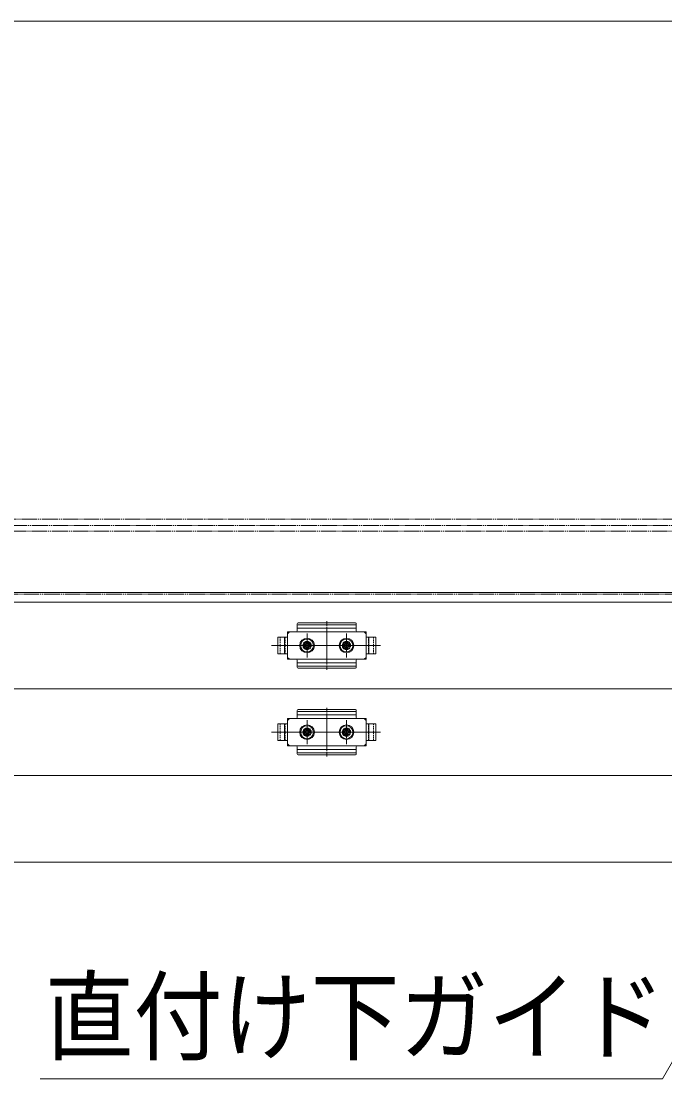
# Model space of a CAD drawing. Units: millimetres, scale not verified. Extents: x -6062 to 6062, y -3045 to 3045.
# Drawn here: x -4322 to -3995, y 1136 to 1673 of the extents above; entities that cross this region are included whole.
import ezdxf
from ezdxf.enums import TextEntityAlignment as Align

# ---------------------------------------------------------------- set-up
doc = ezdxf.new("R2010")
doc.units = ezdxf.units.MM
doc.header["$LTSCALE"] = 20
for name, pattern in [('USER1', [2.91, 1.76, -0.4, 0.35, -0.4]), ('USER2', [10.5, 8, -0.5, 0.5, -0.5, 0.5, -0.5]), ('USER3', [1.11, 0.71, -0.4])]:
    doc.linetypes.add(name, pattern=pattern)
for name, color, linetype, lineweight in [('0-0_3一般', 7, 'Continuous', 15), ('0-4_2寸法-1', 7, 'Continuous', 15), ('0-5_2寸法-3', 7, 'Continuous', 15)]:
    doc.layers.add(name, color=color, linetype=linetype, lineweight=lineweight)
doc.styles.add('ＭＳ Ｐゴシック', font='')
doc.styles.get('ＭＳ Ｐゴシック').set_extended_font_data('MS PGothic')

# ---------------------------------------------------------------- blocks, each defined once
blk = doc.blocks.new('グループ-24')
at = {"layer": '0-0_3一般'}
for p, q in [((-47880, 27316.1), (-47880, 27336.7)), ((-47880, 27316.1), (-47880, 27266.9)), ((-47280, 27293.9), (-47880, 27293.9)), ((-47290, 27346.7), (-47870, 27346.7)), ((-47290, 27326.1), (-47870, 27326.1)), ((-47280, 27326.1), (-47280, 27336.7)), ((-47280, 27316.1), (-47280, 27326.1)), ((-47280, 27266.9), (-47280, 27316.1)), ((-48078, 27201.9), (-47980, 27201.9)), ((-48078, 27031.9), (-48078, 27201.9)), ((-48078, 27191.9), (-48078, 27041.9)), ((-47980, 27201.9), (-48068, 27201.9)), ((-48008, 27201.9), (-48008, 27031.9)), ((-47960, 27256.9), (-47980, 27236.9)), ((-47980, 27256.9), (-47980, 27201.9)), ((-47890, 27256.9), (-47980, 27256.9)), ((-47980, 26976.9), (-47980, 27256.9)), ((-47980, 27201.9), (-47980, 27246.9)), ((-47980, 27031.9), (-47980, 27201.9)), ((-47970, 27256.9), (-47190, 27256.9)), ((-47180, 27256.9), (-47270, 27256.9)), ((-47180, 27236.9), (-47200, 27256.9)), ((-47180, 27256.9), (-47180, 26976.9)), ((-47180, 27246.9), (-47180, 27201.9)), ((-47180, 27201.9), (-47082, 27201.9)), ((-47180, 27201.9), (-47180, 27031.9)), ((-47180, 27201.9), (-47092, 27201.9)), ((-47152, 27031.9), (-47152, 27201.9)), ((-47082, 27201.9), (-47082, 27031.9)), ((-47082, 27041.9), (-47082, 27191.9)), ((-47820.1, 27125.5), (-47800.5, 27126.6)), ((-47799.8, 27122.9), (-47820.1, 27125.5)), ((-47799.8, 27110.8), (-47820.1, 27108.3)), ((-47820.1, 27108.3), (-47800.5, 27107.2)), ((-47800.5, 27126.6), (-47793.2, 27130)), ((-47796.7, 27122.9), (-47800.5, 27126.6)), ((-47796.7, 27110.9), (-47800.5, 27107.2)), ((-47800.5, 27107.2), (-47793.2, 27103.7)), ((-47796.7, 27122.9), (-47799.8, 27122.9)), ((-47796.7, 27110.9), (-47799.8, 27110.8)), ((-47789.4, 27126.3), (-47796.7, 27122.9)), ((-47789.4, 27107.5), (-47796.7, 27110.9)), ((-47789.7, 27137.4), (-47793.2, 27130)), ((-47793.2, 27130), (-47789.4, 27126.3)), ((-47793.2, 27103.7), (-47789.4, 27107.5)), ((-47789.7, 27096.4), (-47793.2, 27103.7)), ((-47788.6, 27157.1), (-47789.7, 27137.4)), ((-47786, 27133.6), (-47789.7, 27137.4)), ((-47786, 27100.1), (-47789.7, 27096.4)), ((-47788.6, 27076.7), (-47789.7, 27096.4)), ((-47789.4, 27126.3), (-47786, 27133.6)), ((-47789.4, 27107.5), (-47786, 27100.1)), ((-47786.1, 27136.7), (-47788.6, 27157.1)), ((-47786.1, 27097.1), (-47788.6, 27076.7)), ((-47786, 27133.6), (-47786.1, 27136.7)), ((-47786, 27100.1), (-47786.1, 27097.1)), ((-47774, 27133.6), (-47770.3, 27137.4)), ((-47774, 27133.6), (-47773.9, 27136.7)), ((-47770.6, 27126.3), (-47774, 27133.6)), ((-47770.6, 27107.5), (-47774, 27100.1)), ((-47774, 27100.1), (-47773.9, 27097.1)), ((-47774, 27100.1), (-47770.3, 27096.4)), ((-47773.9, 27136.7), (-47771.4, 27157.1)), ((-47773.9, 27097.1), (-47771.4, 27076.7)), ((-47771.4, 27157.1), (-47770.3, 27137.4)), ((-47771.4, 27076.7), (-47770.3, 27096.4)), ((-47766.8, 27130), (-47770.6, 27126.3)), ((-47770.6, 27126.3), (-47763.3, 27122.9)), ((-47770.6, 27107.5), (-47763.3, 27110.9)), ((-47766.8, 27103.7), (-47770.6, 27107.5)), ((-47770.3, 27137.4), (-47766.8, 27130)), ((-47770.3, 27096.4), (-47766.8, 27103.7)), ((-47759.5, 27126.6), (-47766.8, 27130)), ((-47759.5, 27107.2), (-47766.8, 27103.7)), ((-47763.3, 27122.9), (-47759.5, 27126.6)), ((-47763.3, 27122.9), (-47760.2, 27122.9)), ((-47763.3, 27110.9), (-47760.2, 27110.8)), ((-47763.3, 27110.9), (-47759.5, 27107.2)), ((-47760.2, 27122.9), (-47739.9, 27125.5)), ((-47760.2, 27110.8), (-47739.9, 27108.3)), ((-47739.9, 27125.5), (-47759.5, 27126.6)), ((-47739.9, 27108.3), (-47759.5, 27107.2)), ((-47396.7, 27122.9), (-47399.8, 27122.9)), ((-47396.7, 27110.9), (-47399.8, 27110.8)), ((-47363.3, 27122.9), (-47360.2, 27122.9)), ((-47363.3, 27110.9), (-47360.2, 27110.8)), ((-47980, 27031.9), (-48078, 27031.9)), ((-48068, 27031.9), (-47980, 27031.9)), ((-47980, 26986.9), (-47980, 27031.9)), ((-47980, 27031.9), (-47980, 26976.9)), ((-47980, 26996.9), (-47960, 26976.9)), ((-47980, 26976.9), (-47890, 26976.9)), ((-47190, 26976.9), (-47970, 26976.9)), ((-47880, 26966.9), (-47880, 26917.7)), ((-47280, 26917.7), (-47280, 26966.9)), ((-47270, 26976.9), (-47180, 26976.9)), ((-47200, 26976.9), (-47180, 26996.9)), ((-47082, 27031.9), (-47180, 27031.9)), ((-47180, 27031.9), (-47180, 26986.9)), ((-47092, 27031.9), (-47180, 27031.9)), ((-47880, 26939.9), (-47280, 26939.9)), ((-47880, 26917.7), (-47880, 26907.7)), ((-47880, 26907.7), (-47880, 26897.1)), ((-47870, 26907.7), (-47290, 26907.7)), ((-47870, 26887.1), (-47290, 26887.1)), ((-47280, 26917.7), (-47280, 26907.7)), ((-47280, 26897.1), (-47280, 26907.7)), ((-58230, 26676.9), (7030, 26676.9)), ((-58230, 26676.9), (7030, 26676.9)), ((-47880, 26436.1), (-47880, 26456.7)), ((-47880, 26436.1), (-47880, 26386.9)), ((-47290, 26466.7), (-47870, 26466.7)), ((-47290, 26446.1), (-47870, 26446.1)), ((-47280, 26386.9), (-47280, 26436.1)), ((-48078, 26151.9), (-48078, 26321.9)), ((-48078, 26321.9), (-47980, 26321.9)), ((-48008, 26321.9), (-48008, 26151.9)), ((-47980, 26096.9), (-47980, 26376.9)), ((-47960, 26376.9), (-47980, 26356.9)), ((-47980, 26321.9), (-47980, 26366.9)), ((-47980, 26151.9), (-47980, 26321.9)), ((-47970, 26376.9), (-47190, 26376.9)), ((-47280, 26413.9), (-47880, 26413.9)), ((-47180, 26376.9), (-47270, 26376.9)), ((-47180, 26356.9), (-47200, 26376.9)), ((-47180, 26376.9), (-47180, 26096.9)), ((-47180, 26366.9), (-47180, 26321.9)), ((-47180, 26321.9), (-47092, 26321.9)), ((-47180, 26321.9), (-47180, 26151.9)), ((-47180, 26321.9), (-47082, 26321.9)), ((-47152, 26151.9), (-47152, 26321.9)), ((-47082, 26321.9), (-47082, 26151.9)), ((-48078, 26311.9), (-48078, 26161.9)), ((-47796.7, 26242.9), (-47799.8, 26242.9)), ((-47796.7, 26230.9), (-47799.8, 26230.8)), ((-47763.3, 26242.9), (-47760.2, 26242.9)), ((-47763.3, 26230.9), (-47760.2, 26230.8)), ((-47420.1, 26245.5), (-47400.5, 26246.6)), ((-47399.8, 26242.9), (-47420.1, 26245.5)), ((-47399.8, 26230.8), (-47420.1, 26228.3)), ((-47420.1, 26228.3), (-47400.5, 26227.2)), ((-47400.5, 26246.6), (-47393.2, 26250)), ((-47396.7, 26242.9), (-47400.5, 26246.6)), ((-47396.7, 26230.9), (-47400.5, 26227.2)), ((-47400.5, 26227.2), (-47393.2, 26223.7)), ((-47396.7, 26242.9), (-47399.8, 26242.9)), ((-47396.7, 26230.9), (-47399.8, 26230.8)), ((-47389.4, 26246.3), (-47396.7, 26242.9)), ((-47389.4, 26227.5), (-47396.7, 26230.9)), ((-47389.7, 26257.4), (-47393.2, 26250)), ((-47393.2, 26250), (-47389.4, 26246.3)), ((-47393.2, 26223.7), (-47389.4, 26227.5)), ((-47389.7, 26216.4), (-47393.2, 26223.7)), ((-47388.6, 26277.1), (-47389.7, 26257.4)), ((-47386, 26253.6), (-47389.7, 26257.4)), ((-47386, 26220.1), (-47389.7, 26216.4)), ((-47388.6, 26196.7), (-47389.7, 26216.4)), ((-47389.4, 26246.3), (-47386, 26253.6)), ((-47389.4, 26227.5), (-47386, 26220.1)), ((-47386.1, 26256.7), (-47388.6, 26277.1)), ((-47386.1, 26217.1), (-47388.6, 26196.7)), ((-47386, 26253.6), (-47386.1, 26256.7)), ((-47386, 26220.1), (-47386.1, 26217.1)), ((-47374, 26253.6), (-47370.3, 26257.4)), ((-47374, 26253.6), (-47373.9, 26256.7)), ((-47370.6, 26246.3), (-47374, 26253.6)), ((-47370.6, 26227.5), (-47374, 26220.1)), ((-47374, 26220.1), (-47373.9, 26217.1)), ((-47374, 26220.1), (-47370.3, 26216.4)), ((-47373.9, 26256.7), (-47371.4, 26277.1)), ((-47373.9, 26217.1), (-47371.4, 26196.7)), ((-47371.4, 26277.1), (-47370.3, 26257.4)), ((-47371.4, 26196.7), (-47370.3, 26216.4)), ((-47366.8, 26250), (-47370.6, 26246.3)), ((-47370.6, 26246.3), (-47363.3, 26242.9)), ((-47370.6, 26227.5), (-47363.3, 26230.9)), ((-47366.8, 26223.7), (-47370.6, 26227.5)), ((-47370.3, 26257.4), (-47366.8, 26250)), ((-47370.3, 26216.4), (-47366.8, 26223.7)), ((-47359.5, 26246.6), (-47366.8, 26250)), ((-47359.5, 26227.2), (-47366.8, 26223.7)), ((-47363.3, 26242.9), (-47359.5, 26246.6)), ((-47363.3, 26242.9), (-47360.2, 26242.9)), ((-47363.3, 26230.9), (-47360.2, 26230.8)), ((-47363.3, 26230.9), (-47359.5, 26227.2)), ((-47360.2, 26242.9), (-47339.9, 26245.5)), ((-47360.2, 26230.8), (-47339.9, 26228.3)), ((-47339.9, 26245.5), (-47359.5, 26246.6)), ((-47339.9, 26228.3), (-47359.5, 26227.2)), ((-47082, 26161.9), (-47082, 26311.9)), ((-47980, 26151.9), (-48078, 26151.9)), ((-47980, 26106.9), (-47980, 26151.9)), ((-47980, 26116.9), (-47960, 26096.9)), ((-47200, 26096.9), (-47180, 26116.9)), ((-47092, 26151.9), (-47180, 26151.9)), ((-47180, 26151.9), (-47180, 26106.9)), ((-47082, 26151.9), (-47180, 26151.9)), ((-47980, 26096.9), (-47890, 26096.9)), ((-47190, 26096.9), (-47970, 26096.9)), ((-47880, 26086.9), (-47880, 26037.7)), ((-47880, 26059.9), (-47280, 26059.9)), ((-47870, 26027.7), (-47290, 26027.7)), ((-47870, 26007.1), (-47290, 26007.1)), ((-47280, 26037.7), (-47280, 26086.9)), ((-47280, 26037.7), (-47280, 26027.7)), ((-47280, 26017.1), (-47280, 26027.7)), ((-47270, 26096.9), (-47180, 26096.9)), ((-58230, 25796.9), (7030, 25796.9)), ((-58230, 24916.9), (7030, 24916.9))]:
    blk.add_line(p, q, dxfattribs=at)
at = {"layer": '0-0_3一般', "linetype": 'USER1'}
for p, q in [((-47580, 27365.4), (-47580, 26869.2)), ((-47780, 26993.9), (-47780, 27238.3)), ((-47780, 27221.9), (-47780, 27011.9)), ((-47780, 27193.4), (-47780, 27041.5)), ((-47580, 27274.2), (-47580, 26953.1)), ((-47380, 26993.9), (-47380, 27238.3)), ((-47380, 27221.9), (-47380, 27011.9)), ((-47043.1, 27116.9), (-48141.1, 27116.9)), ((-48131.7, 27116.9), (-47033.7, 27116.9)), ((-47903, 27116.9), (-47655, 27116.9)), ((-47885, 27116.9), (-47865, 27116.9)), ((-47845, 27116.9), (-47675, 27116.9)), ((-47824, 27116.9), (-47736, 27116.9)), ((-47780, 27072.9), (-47780, 27160.9)), ((-47503, 27116.9), (-47255, 27116.9)), ((-47485, 27116.9), (-47465, 27116.9)), ((-47445, 27116.9), (-47275, 27116.9)), ((-47424, 27116.9), (-47336, 27116.9)), ((-47380, 27072.9), (-47380, 27160.9)), ((-47580, 26485.4), (-47580, 25989.2)), ((-47780, 26113.9), (-47780, 26358.3)), ((-47780, 26341.9), (-47780, 26131.9)), ((-47780, 26313.4), (-47780, 26161.5)), ((-47580, 26394.2), (-47580, 26073.1)), ((-47380, 26113.9), (-47380, 26358.3)), ((-47380, 26341.9), (-47380, 26131.9)), ((-47043.1, 26236.9), (-48141.1, 26236.9)), ((-48131.7, 26236.9), (-47033.7, 26236.9)), ((-47903, 26236.9), (-47655, 26236.9)), ((-47885, 26236.9), (-47865, 26236.9)), ((-47845, 26236.9), (-47675, 26236.9)), ((-47824, 26236.9), (-47736, 26236.9)), ((-47780, 26192.9), (-47780, 26280.9)), ((-47503, 26236.9), (-47255, 26236.9)), ((-47485, 26236.9), (-47465, 26236.9)), ((-47445, 26236.9), (-47275, 26236.9)), ((-47424, 26236.9), (-47336, 26236.9)), ((-47380, 26192.9), (-47380, 26280.9))]:
    blk.add_line(p, q, dxfattribs=at)
at = {"layer": '0-0_3一般', "linetype": 'USER3'}
for p, q in [((-48054, 27201.9), (-48054, 27031.9)), ((-48004, 27031.9), (-48004, 27201.9)), ((-47156, 27201.9), (-47156, 27031.9)), ((-47106, 27031.9), (-47106, 27201.9)), ((-47865, 27116.9), (-47845, 27116.9)), ((-47465, 27116.9), (-47445, 27116.9)), ((-48054, 26321.9), (-48054, 26151.9)), ((-48004, 26151.9), (-48004, 26321.9)), ((-47156, 26321.9), (-47156, 26151.9)), ((-47106, 26151.9), (-47106, 26321.9)), ((-47865, 26236.9), (-47845, 26236.9)), ((-47465, 26236.9), (-47445, 26236.9))]:
    blk.add_line(p, q, dxfattribs=at)
at = {"layer": '0-0_3一般', "linetype": 'USER2'}
for points in [[(-41680, 27636.9), (-58240, 27636.9), (-58240, 28400), (-41680, 28400)], [(-41998, 27656.9), (-57922, 27656.9), (-57922, 28336.9), (-41998, 28336.9)], [(-57880, 27656.9), (-42020, 27656.9), (-42020, 28276.9), (-57880, 28276.9)]]:
    blk.add_lwpolyline(points, close=True, dxfattribs=at)
at = {"layer": '0-0_3一般'}
for points in [[(-58230, 26676.9), (-58230, 27556.9), (7030, 27556.9), (7030, 26676.9)], [(-47399.8, 27122.9), (-47420.1, 27125.5), (-47400.5, 27126.6)], [(-47399.8, 27110.8), (-47420.1, 27108.3), (-47400.5, 27107.2)], [(-47389.4, 27126.3), (-47396.7, 27122.9), (-47400.5, 27126.6), (-47393.2, 27130)], [(-47389.4, 27107.5), (-47386, 27100.1), (-47389.7, 27096.4), (-47393.2, 27103.7)], [(-47386, 27133.6), (-47386.1, 27136.7), (-47388.6, 27157.1), (-47389.7, 27137.4)], [(-47386, 27100.1), (-47386.1, 27097.1), (-47388.6, 27076.7), (-47389.7, 27096.4)], [(-47374, 27133.6), (-47373.9, 27136.7), (-47371.4, 27157.1), (-47370.3, 27137.4)], [(-47370.6, 27126.3), (-47374, 27133.6), (-47370.3, 27137.4), (-47366.8, 27130)], [(-47374, 27100.1), (-47373.9, 27097.1), (-47371.4, 27076.7), (-47370.3, 27096.4)], [(-47370.6, 27107.5), (-47363.3, 27110.9), (-47359.5, 27107.2), (-47366.8, 27103.7)], [(-47360.2, 27122.9), (-47339.9, 27125.5), (-47359.5, 27126.6)], [(-47360.2, 27110.8), (-47339.9, 27108.3), (-47359.5, 27107.2)], [(-47280, 26436.1), (-47280, 26446.1), (-47280, 26456.7)], [(-47890, 26376.9), (-47980, 26376.9), (-47980, 26321.9), (-48068, 26321.9)], [(-47799.8, 26242.9), (-47820.1, 26245.5), (-47800.5, 26246.6)], [(-47799.8, 26230.8), (-47820.1, 26228.3), (-47800.5, 26227.2)], [(-47789.4, 26246.3), (-47796.7, 26242.9), (-47800.5, 26246.6), (-47793.2, 26250)], [(-47789.4, 26227.5), (-47786, 26220.1), (-47789.7, 26216.4), (-47793.2, 26223.7)], [(-47786, 26253.6), (-47786.1, 26256.7), (-47788.6, 26277.1), (-47789.7, 26257.4)], [(-47786, 26220.1), (-47786.1, 26217.1), (-47788.6, 26196.7), (-47789.7, 26216.4)], [(-47774, 26253.6), (-47773.9, 26256.7), (-47771.4, 26277.1), (-47770.3, 26257.4)], [(-47770.6, 26246.3), (-47774, 26253.6), (-47770.3, 26257.4), (-47766.8, 26250)], [(-47774, 26220.1), (-47773.9, 26217.1), (-47771.4, 26196.7), (-47770.3, 26216.4)], [(-47770.6, 26227.5), (-47763.3, 26230.9), (-47759.5, 26227.2), (-47766.8, 26223.7)], [(-47760.2, 26242.9), (-47739.9, 26245.5), (-47759.5, 26246.6)], [(-47760.2, 26230.8), (-47739.9, 26228.3), (-47759.5, 26227.2)], [(-48068, 26151.9), (-47980, 26151.9), (-47980, 26096.9)], [(-47880, 26037.7), (-47880, 26027.7), (-47880, 26017.1)], [(-58230, 24916.9), (-58230, 25796.9), (7030, 25796.9), (7030, 24916.9)]]:
    blk.add_lwpolyline(points, dxfattribs=at)
for points in [[(-47389.4, 27107.5), (-47396.7, 27110.9), (-47400.5, 27107.2), (-47393.2, 27103.7)], [(-47389.4, 27126.3), (-47386, 27133.6), (-47389.7, 27137.4), (-47393.2, 27130)], [(-47370.6, 27107.5), (-47374, 27100.1), (-47370.3, 27096.4), (-47366.8, 27103.7)], [(-47370.6, 27126.3), (-47363.3, 27122.9), (-47359.5, 27126.6), (-47366.8, 27130)], [(-47789.4, 26227.5), (-47796.7, 26230.9), (-47800.5, 26227.2), (-47793.2, 26223.7)], [(-47789.4, 26246.3), (-47786, 26253.6), (-47789.7, 26257.4), (-47793.2, 26250)], [(-47770.6, 26227.5), (-47774, 26220.1), (-47770.3, 26216.4), (-47766.8, 26223.7)], [(-47770.6, 26246.3), (-47763.3, 26242.9), (-47759.5, 26246.6), (-47766.8, 26250)]]:
    blk.add_lwpolyline(points, close=True, dxfattribs=at)
for centre, radius in [((-47780, 27116.9), 75), ((-47780, 27116.9), 65), ((-47380, 27116.9), 75), ((-47380, 27116.9), 65), ((-47780, 26236.9), 75), ((-47780, 26236.9), 65), ((-47380, 26236.9), 75), ((-47380, 26236.9), 65)]:
    blk.add_circle(centre, radius, dxfattribs=at)
at = {"layer": '0-0_3一般', "linetype": 'USER3'}
for centre, radius in [((-47780, 27116.9), 42), ((-47780, 27116.9), 40), ((-47780, 27116.9), 40), ((-47780, 27116.9), 32.4), ((-47780, 27116.9), 30), ((-47380, 27116.9), 42), ((-47380, 27116.9), 40), ((-47380, 27116.9), 40), ((-47380, 27116.9), 32.4), ((-47380, 27116.9), 30), ((-47780, 26236.9), 42), ((-47780, 26236.9), 40), ((-47780, 26236.9), 40), ((-47780, 26236.9), 32.4), ((-47780, 26236.9), 30), ((-47380, 26236.9), 42), ((-47380, 26236.9), 40), ((-47380, 26236.9), 40), ((-47380, 26236.9), 32.4), ((-47380, 26236.9), 30)]:
    blk.add_circle(centre, radius, dxfattribs=at)
at = {"layer": '0-0_3一般'}
for centre, radius, start, end in [((-47870, 27336.7), 10, 90, 180), ((-47870, 27316.1), 10, 90, 180), ((-47290, 27336.7), 10, 0, 90), ((-47290, 27316.1), 10, 0, 90), ((-48068, 27191.9), 10, 90, 180), ((-47970, 27246.9), 10, 90, 180), ((-47890, 27266.9), 10, 270, 0), ((-47270, 27266.9), 10, 180, 270), ((-47190, 27246.9), 10, 0, 90), ((-47092, 27191.9), 10, 0, 90), ((-47775, 27116.9), 46, 169.19486, 180), ((-47775, 27116.9), 46, 180, 190.80514), ((-47780, 27116.9), 20.7, 162.98773, 197.01227), ((-47780, 27111.9), 46, 79.19486, 100.80514), ((-47780, 27121.8), 46, 259.19486, 280.80514), ((-47780, 27116.9), 20.7, 72.98773, 107.01227), ((-47780, 27116.9), 20.7, 252.98773, 287.01227), ((-47780, 27116.9), 20.7, 342.98773, 17.01227), ((-47785, 27116.9), 46, 0, 10.80514), ((-47785, 27116.9), 46, 349.19486, 0), ((-47375, 27116.9), 46, 169.19486, 180), ((-47375, 27116.9), 46, 180, 190.80514), ((-47380, 27116.9), 20.7, 162.98773, 197.01227), ((-47380, 27111.9), 46, 79.19486, 100.80514), ((-47380, 27121.8), 46, 259.19486, 280.80514), ((-47380, 27116.9), 20.7, 72.98773, 107.01227), ((-47380, 27116.9), 20.7, 252.98773, 287.01227), ((-47380, 27116.9), 20.7, 342.98773, 17.01227), ((-47385, 27116.9), 46, 0, 10.80514), ((-47385, 27116.9), 46, 349.19486, 0), ((-48068, 27041.9), 10, 180, 270), ((-47970, 26986.9), 10, 180, 270), ((-47890, 26966.9), 10, 0, 90), ((-47270, 26966.9), 10, 90, 180), ((-47190, 26986.9), 10, 270, 0), ((-47092, 27041.9), 10, 270, 0), ((-47870, 26917.7), 10, 180, 270), ((-47870, 26897.1), 10, 180, 270), ((-47290, 26917.7), 10, 270, 0), ((-47290, 26897.1), 10, 270, 0), ((-47870, 26456.7), 10, 90, 180), ((-47870, 26436.1), 10, 90, 180), ((-47290, 26456.7), 10, 0, 90), ((-47290, 26436.1), 10, 0, 90), ((-48068, 26311.9), 10, 90, 180), ((-47970, 26366.9), 10, 90, 180), ((-47890, 26386.9), 10, 270, 0), ((-47270, 26386.9), 10, 180, 270), ((-47190, 26366.9), 10, 0, 90), ((-47092, 26311.9), 10, 0, 90), ((-47775, 26236.9), 46, 169.19486, 180), ((-47775, 26236.9), 46, 180, 190.80514), ((-47780, 26236.9), 20.7, 162.98773, 197.01227), ((-47780, 26231.9), 46, 79.19486, 100.80514), ((-47780, 26236.9), 20.7, 72.98773, 107.01227), ((-47780, 26236.9), 20.7, 252.98773, 287.01227), ((-47780, 26236.9), 20.7, 342.98773, 17.01227), ((-47785, 26236.9), 46, 0, 10.80514), ((-47785, 26236.9), 46, 349.19486, 0), ((-47375, 26236.9), 46, 169.19486, 180), ((-47375, 26236.9), 46, 180, 190.80514), ((-47380, 26236.9), 20.7, 162.98773, 197.01227), ((-47380, 26231.9), 46, 79.19486, 100.80514), ((-47380, 26236.9), 20.7, 72.98773, 107.01227), ((-47380, 26236.9), 20.7, 252.98773, 287.01227), ((-47380, 26236.9), 20.7, 342.98773, 17.01227), ((-47385, 26236.9), 46, 0, 10.80514), ((-47385, 26236.9), 46, 349.19486, 0), ((-48068, 26161.9), 10, 180, 270), ((-47970, 26106.9), 10, 180, 270), ((-47780, 26241.8), 46, 259.19486, 280.80514), ((-47380, 26241.8), 46, 259.19486, 280.80514), ((-47190, 26106.9), 10, 270, 0), ((-47092, 26161.9), 10, 270, 0), ((-47890, 26086.9), 10, 0, 90), ((-47870, 26037.7), 10, 180, 270), ((-47870, 26017.1), 10, 180, 270), ((-47290, 26037.7), 10, 270, 0), ((-47290, 26017.1), 10, 270, 0), ((-47270, 26086.9), 10, 90, 180)]:
    blk.add_arc(centre, radius, start, end, dxfattribs=at)

msp = doc.modelspace()

# ---------------------------------------------------------------- linework, layer by layer
at = {"layer": '0-4_2寸法-1'}
msp.add_line((-4686.79, 1672.84), (-1448.21, 1672.84), dxfattribs=at)
at = {"layer": '0-5_2寸法-3'}
msp.add_lwpolyline([(-3879.45, 1337.84), (-3996.07, 1135.84), (-4312.09, 1135.84)], dxfattribs=at)

# ---------------------------------------------------------------- block references
at = {"layer": '0-0_3一般', "xscale": 0.05, "yscale": 0.05}
msp.add_blockref('グループ-24', (-1787.5, 0), dxfattribs=at)

# ---------------------------------------------------------------- texts
at = {"layer": '0-5_2寸法-3', "style": 'ＭＳ Ｐゴシック', "width": 0.9}
msp.add_text('直付け下ガイド', height=36.66, dxfattribs=at).set_placement((-4309.58, 1138.22), align=Align.BOTTOM_LEFT)

doc.saveas('drawing.dxf')
